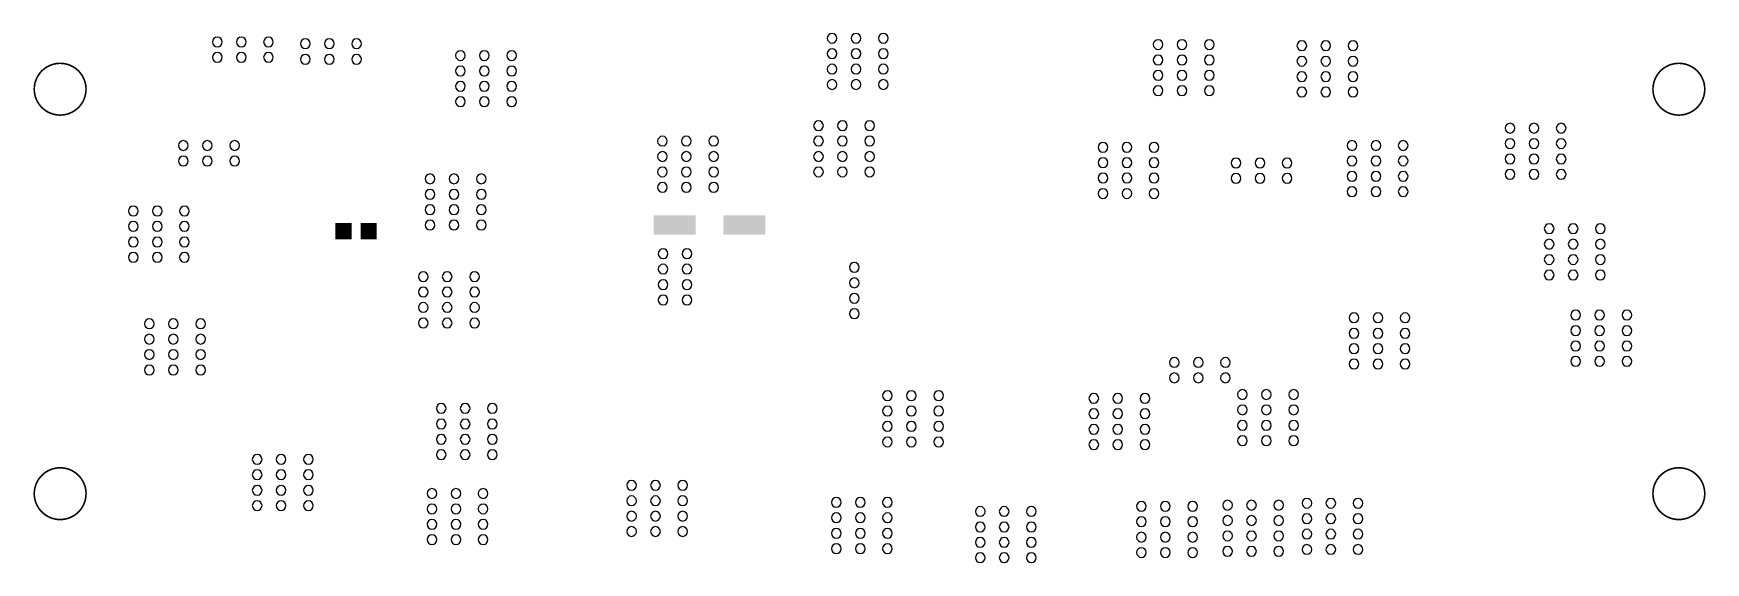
# Model space of a CAD drawing. Header units: millimetres. Extents: x -2 to 102, y -4 to 28.
import ezdxf

# ---------------------------------------------------------------- set-up
doc = ezdxf.new("R2010")
doc.units = ezdxf.units.MM
doc.header["$MEASUREMENT"] = 0
for name, color, linetype, true_color in [('Board-Outline-Layer', 7, 'Continuous', 0xff00ff), ('Multi-Layer', 7, 'Continuous', 0xc0c0c0), ('Top-Paste-Mask-Layer', 7, 'Continuous', 0x808080), ('Top-Solder-Mask-Layer', 7, 'Continuous', 0x800080)]:
    doc.layers.add(name, color=color, linetype=linetype, true_color=true_color)

msp = doc.modelspace()

# ---------------------------------------------------------------- hatches: boundary and pattern name
at = {"layer": 'Top-Paste-Mask-Layer'}
for points in [[(17.06, 15.78), (17.06, 16.67), (17.95, 16.67), (17.95, 15.78)], [(18.61, 15.78), (18.61, 16.67), (19.5, 16.67), (19.5, 15.78)], [(36.71, 16.06), (36.71, 17.16), (39.21, 17.16), (39.21, 16.06)], [(41.01, 16.06), (41.01, 17.16), (43.51, 17.16), (43.51, 16.06)]]:
    msp.add_hatch(color=256, dxfattribs=at).paths.add_polyline_path(points)
at = {"layer": 'Top-Solder-Mask-Layer'}
for points in [[(17.01, 15.73), (17.01, 16.72), (18, 16.72), (18, 15.73)], [(18.56, 15.73), (18.56, 16.72), (19.55, 16.72), (19.55, 15.73)], [(36.66, 16.01), (36.66, 17.21), (39.26, 17.21), (39.26, 16.01)], [(40.96, 16.01), (40.96, 17.21), (43.56, 17.21), (43.56, 16.01)]]:
    msp.add_hatch(color=256, dxfattribs=at).paths.add_polyline_path(points)

# ---------------------------------------------------------------- linework, layer by layer
at = {"layer": 'Board-Outline-Layer', "const_width": 0.1}
for points in [[(-1.6, 25, 1), (1.6, 25, 1)], [(98.4, 25, 1), (101.6, 25, 1)], [(-1.6, 0, 1), (1.6, 0, 1)], [(98.4, 0, 1), (101.6, 0, 1)]]:
    msp.add_lwpolyline(points, format="xyb", close=True, dxfattribs=at)
at = {"layer": 'Multi-Layer'}
for points in [[(9.41, 27.92, 1), (10.01, 27.92), (10.01, 27.92, 1), (9.41, 27.92)], [(10.89, 27.92, 1), (11.49, 27.92), (11.49, 27.92, 1), (10.89, 27.92)], [(12.57, 27.92, 1), (13.17, 27.92), (13.17, 27.92, 1), (12.57, 27.92)], [(14.85, 27.81, 1), (15.45, 27.81), (15.45, 27.81, 1), (14.85, 27.81)], [(16.33, 27.81, 1), (16.93, 27.81), (16.93, 27.81, 1), (16.33, 27.81)], [(18.01, 27.81, 1), (18.61, 27.81), (18.61, 27.81, 1), (18.01, 27.81)], [(47.39, 28.15, 1), (47.99, 28.15), (47.99, 28.15, 1), (47.39, 28.15)], [(48.87, 28.15, 1), (49.47, 28.15), (49.47, 28.15, 1), (48.87, 28.15)], [(50.56, 28.15, 1), (51.16, 28.15), (51.16, 28.15, 1), (50.56, 28.15)], [(67.53, 27.76, 1), (68.13, 27.76), (68.13, 27.76, 1), (67.53, 27.76)], [(69.01, 27.76, 1), (69.61, 27.76), (69.61, 27.76, 1), (69.01, 27.76)], [(70.69, 27.76, 1), (71.29, 27.76), (71.29, 27.76, 1), (70.69, 27.76)], [(76.41, 27.69, 1), (77.01, 27.69), (77.01, 27.69, 1), (76.41, 27.69)], [(77.89, 27.69, 1), (78.49, 27.69), (78.49, 27.69, 1), (77.89, 27.69)], [(79.57, 27.69, 1), (80.17, 27.69), (80.17, 27.69, 1), (79.57, 27.69)], [(9.41, 26.97, 1), (10.01, 26.97), (10.01, 26.97, 1), (9.41, 26.97)], [(10.89, 26.97, 1), (11.49, 26.97), (11.49, 26.97, 1), (10.89, 26.97)], [(12.57, 26.97, 1), (13.17, 26.97), (13.17, 26.97, 1), (12.57, 26.97)], [(14.85, 26.85, 1), (15.45, 26.85), (15.45, 26.85, 1), (14.85, 26.85)], [(16.33, 26.85, 1), (16.93, 26.85), (16.93, 26.85, 1), (16.33, 26.85)], [(18.01, 26.85, 1), (18.61, 26.85), (18.61, 26.85, 1), (18.01, 26.85)], [(24.43, 27.08, 1), (25.03, 27.08), (25.03, 27.08, 1), (24.43, 27.08)], [(25.91, 27.08, 1), (26.51, 27.08), (26.51, 27.08, 1), (25.91, 27.08)], [(27.59, 27.08, 1), (28.19, 27.08), (28.19, 27.08, 1), (27.59, 27.08)], [(47.39, 27.2, 1), (47.99, 27.2), (47.99, 27.2, 1), (47.39, 27.2)], [(48.87, 27.2, 1), (49.47, 27.2), (49.47, 27.2, 1), (48.87, 27.2)], [(50.56, 27.2, 1), (51.16, 27.2), (51.16, 27.2, 1), (50.56, 27.2)], [(67.53, 26.81, 1), (68.13, 26.81), (68.13, 26.81, 1), (67.53, 26.81)], [(69.01, 26.81, 1), (69.61, 26.81), (69.61, 26.81, 1), (69.01, 26.81)], [(70.69, 26.81, 1), (71.29, 26.81), (71.29, 26.81, 1), (70.69, 26.81)], [(76.41, 26.73, 1), (77.01, 26.73), (77.01, 26.73, 1), (76.41, 26.73)], [(77.89, 26.73, 1), (78.49, 26.73), (78.49, 26.73, 1), (77.89, 26.73)], [(79.57, 26.73, 1), (80.17, 26.73), (80.17, 26.73, 1), (79.57, 26.73)], [(24.43, 26.13, 1), (25.03, 26.13), (25.03, 26.13, 1), (24.43, 26.13)], [(25.91, 26.13, 1), (26.51, 26.13), (26.51, 26.13, 1), (25.91, 26.13)], [(27.59, 26.13, 1), (28.19, 26.13), (28.19, 26.13, 1), (27.59, 26.13)], [(47.39, 26.24, 1), (47.99, 26.24), (47.99, 26.24, 1), (47.39, 26.24)], [(48.87, 26.24, 1), (49.47, 26.24), (49.47, 26.24, 1), (48.87, 26.24)], [(50.56, 26.24, 1), (51.16, 26.24), (51.16, 26.24, 1), (50.56, 26.24)], [(67.53, 25.86, 1), (68.13, 25.86), (68.13, 25.86, 1), (67.53, 25.86)], [(69.01, 25.86, 1), (69.61, 25.86), (69.61, 25.86, 1), (69.01, 25.86)], [(70.69, 25.86, 1), (71.29, 25.86), (71.29, 25.86, 1), (70.69, 25.86)], [(76.41, 25.78, 1), (77.01, 25.78), (77.01, 25.78, 1), (76.41, 25.78)], [(77.89, 25.78, 1), (78.49, 25.78), (78.49, 25.78, 1), (77.89, 25.78)], [(79.57, 25.78, 1), (80.17, 25.78), (80.17, 25.78, 1), (79.57, 25.78)], [(24.43, 25.18, 1), (25.03, 25.18), (25.03, 25.18, 1), (24.43, 25.18)], [(25.91, 25.18, 1), (26.51, 25.18), (26.51, 25.18, 1), (25.91, 25.18)], [(27.59, 25.18, 1), (28.19, 25.18), (28.19, 25.18, 1), (27.59, 25.18)], [(47.39, 25.29, 1), (47.99, 25.29), (47.99, 25.29, 1), (47.39, 25.29)], [(48.87, 25.29, 1), (49.47, 25.29), (49.47, 25.29, 1), (48.87, 25.29)], [(50.56, 25.29, 1), (51.16, 25.29), (51.16, 25.29, 1), (50.56, 25.29)], [(67.53, 24.91, 1), (68.13, 24.91), (68.13, 24.91, 1), (67.53, 24.91)], [(69.01, 24.91, 1), (69.61, 24.91), (69.61, 24.91, 1), (69.01, 24.91)], [(70.69, 24.91, 1), (71.29, 24.91), (71.29, 24.91, 1), (70.69, 24.91)], [(76.41, 24.83, 1), (77.01, 24.83), (77.01, 24.83, 1), (76.41, 24.83)], [(77.89, 24.83, 1), (78.49, 24.83), (78.49, 24.83, 1), (77.89, 24.83)], [(79.57, 24.83, 1), (80.17, 24.83), (80.17, 24.83, 1), (79.57, 24.83)], [(24.43, 24.23, 1), (25.03, 24.23), (25.03, 24.23, 1), (24.43, 24.23)], [(25.91, 24.23, 1), (26.51, 24.23), (26.51, 24.23, 1), (25.91, 24.23)], [(27.59, 24.23, 1), (28.19, 24.23), (28.19, 24.23, 1), (27.59, 24.23)], [(46.55, 22.75, 1), (47.15, 22.75), (47.15, 22.75, 1), (46.55, 22.75)], [(48.03, 22.75, 1), (48.63, 22.75), (48.63, 22.75, 1), (48.03, 22.75)], [(49.71, 22.75, 1), (50.31, 22.75), (50.31, 22.75, 1), (49.71, 22.75)], [(89.27, 22.59, 1), (89.87, 22.59), (89.87, 22.59, 1), (89.27, 22.59)], [(90.75, 22.59, 1), (91.35, 22.59), (91.35, 22.59, 1), (90.75, 22.59)], [(92.43, 22.59, 1), (93.03, 22.59), (93.03, 22.59, 1), (92.43, 22.59)], [(7.31, 21.52, 1), (7.91, 21.52), (7.91, 21.52, 1), (7.31, 21.52)], [(8.79, 21.52, 1), (9.39, 21.52), (9.39, 21.52, 1), (8.79, 21.52)], [(10.48, 21.52, 1), (11.08, 21.52), (11.08, 21.52, 1), (10.48, 21.52)], [(36.91, 21.79, 1), (37.51, 21.79), (37.51, 21.79, 1), (36.91, 21.79)], [(38.39, 21.79, 1), (38.99, 21.79), (38.99, 21.79, 1), (38.39, 21.79)], [(40.07, 21.79, 1), (40.67, 21.79), (40.67, 21.79, 1), (40.07, 21.79)], [(46.55, 21.8, 1), (47.15, 21.8), (47.15, 21.8, 1), (46.55, 21.8)], [(48.03, 21.8, 1), (48.63, 21.8), (48.63, 21.8, 1), (48.03, 21.8)], [(49.71, 21.8, 1), (50.31, 21.8), (50.31, 21.8, 1), (49.71, 21.8)], [(64.12, 21.41, 1), (64.72, 21.41), (64.72, 21.41, 1), (64.12, 21.41)], [(65.6, 21.41, 1), (66.2, 21.41), (66.2, 21.41, 1), (65.6, 21.41)], [(67.28, 21.41, 1), (67.88, 21.41), (67.88, 21.41, 1), (67.28, 21.41)], [(79.51, 21.52, 1), (80.11, 21.52), (80.11, 21.52, 1), (79.51, 21.52)], [(80.99, 21.52, 1), (81.59, 21.52), (81.59, 21.52, 1), (80.99, 21.52)], [(82.67, 21.52, 1), (83.27, 21.52), (83.27, 21.52, 1), (82.67, 21.52)], [(89.27, 21.64, 1), (89.87, 21.64), (89.87, 21.64, 1), (89.27, 21.64)], [(90.75, 21.64, 1), (91.35, 21.64), (91.35, 21.64, 1), (90.75, 21.64)], [(92.43, 21.64, 1), (93.03, 21.64), (93.03, 21.64, 1), (92.43, 21.64)], [(7.31, 20.56, 1), (7.91, 20.56), (7.91, 20.56, 1), (7.31, 20.56)], [(8.79, 20.56, 1), (9.39, 20.56), (9.39, 20.56, 1), (8.79, 20.56)], [(10.48, 20.56, 1), (11.08, 20.56), (11.08, 20.56, 1), (10.48, 20.56)], [(36.91, 20.84, 1), (37.51, 20.84), (37.51, 20.84, 1), (36.91, 20.84)], [(38.39, 20.84, 1), (38.99, 20.84), (38.99, 20.84, 1), (38.39, 20.84)], [(40.07, 20.84, 1), (40.67, 20.84), (40.67, 20.84, 1), (40.07, 20.84)], [(46.55, 20.84, 1), (47.15, 20.84), (47.15, 20.84, 1), (46.55, 20.84)], [(48.03, 20.84, 1), (48.63, 20.84), (48.63, 20.84, 1), (48.03, 20.84)], [(49.71, 20.84, 1), (50.31, 20.84), (50.31, 20.84, 1), (49.71, 20.84)], [(64.12, 20.46, 1), (64.72, 20.46), (64.72, 20.46, 1), (64.12, 20.46)], [(65.6, 20.46, 1), (66.2, 20.46), (66.2, 20.46, 1), (65.6, 20.46)], [(67.28, 20.46, 1), (67.88, 20.46), (67.88, 20.46, 1), (67.28, 20.46)], [(72.34, 20.44, 1), (72.94, 20.44), (72.94, 20.44, 1), (72.34, 20.44)], [(73.82, 20.44, 1), (74.42, 20.44), (74.42, 20.44, 1), (73.82, 20.44)], [(75.5, 20.44, 1), (76.1, 20.44), (76.1, 20.44, 1), (75.5, 20.44)], [(79.51, 20.57, 1), (80.11, 20.57), (80.11, 20.57, 1), (79.51, 20.57)], [(80.99, 20.57, 1), (81.59, 20.57), (81.59, 20.57, 1), (80.99, 20.57)], [(82.67, 20.57, 1), (83.27, 20.57), (83.27, 20.57, 1), (82.67, 20.57)], [(89.27, 20.69, 1), (89.87, 20.69), (89.87, 20.69, 1), (89.27, 20.69)], [(90.75, 20.69, 1), (91.35, 20.69), (91.35, 20.69, 1), (90.75, 20.69)], [(92.43, 20.69, 1), (93.03, 20.69), (93.03, 20.69, 1), (92.43, 20.69)], [(22.55, 19.46, 1), (23.15, 19.46), (23.15, 19.46, 1), (22.55, 19.46)], [(24.03, 19.46, 1), (24.63, 19.46), (24.63, 19.46, 1), (24.03, 19.46)], [(25.72, 19.46, 1), (26.32, 19.46), (26.32, 19.46, 1), (25.72, 19.46)], [(36.91, 19.89, 1), (37.51, 19.89), (37.51, 19.89, 1), (36.91, 19.89)], [(38.39, 19.89, 1), (38.99, 19.89), (38.99, 19.89, 1), (38.39, 19.89)], [(40.07, 19.89, 1), (40.67, 19.89), (40.67, 19.89, 1), (40.07, 19.89)], [(46.55, 19.89, 1), (47.15, 19.89), (47.15, 19.89, 1), (46.55, 19.89)], [(48.03, 19.89, 1), (48.63, 19.89), (48.63, 19.89, 1), (48.03, 19.89)], [(49.71, 19.89, 1), (50.31, 19.89), (50.31, 19.89, 1), (49.71, 19.89)], [(64.12, 19.51, 1), (64.72, 19.51), (64.72, 19.51, 1), (64.12, 19.51)], [(65.6, 19.51, 1), (66.2, 19.51), (66.2, 19.51, 1), (65.6, 19.51)], [(67.28, 19.51, 1), (67.88, 19.51), (67.88, 19.51, 1), (67.28, 19.51)], [(72.34, 19.49, 1), (72.94, 19.49), (72.94, 19.49, 1), (72.34, 19.49)], [(73.82, 19.49, 1), (74.42, 19.49), (74.42, 19.49, 1), (73.82, 19.49)], [(75.5, 19.49, 1), (76.1, 19.49), (76.1, 19.49, 1), (75.5, 19.49)], [(79.51, 19.62, 1), (80.11, 19.62), (80.11, 19.62, 1), (79.51, 19.62)], [(80.99, 19.62, 1), (81.59, 19.62), (81.59, 19.62, 1), (80.99, 19.62)], [(82.67, 19.62, 1), (83.27, 19.62), (83.27, 19.62, 1), (82.67, 19.62)], [(89.27, 19.74, 1), (89.87, 19.74), (89.87, 19.74, 1), (89.27, 19.74)], [(90.75, 19.74, 1), (91.35, 19.74), (91.35, 19.74, 1), (90.75, 19.74)], [(92.43, 19.74, 1), (93.03, 19.74), (93.03, 19.74, 1), (92.43, 19.74)], [(22.55, 18.5, 1), (23.15, 18.5), (23.15, 18.5, 1), (22.55, 18.5)], [(24.03, 18.5, 1), (24.63, 18.5), (24.63, 18.5, 1), (24.03, 18.5)], [(25.72, 18.5, 1), (26.32, 18.5), (26.32, 18.5, 1), (25.72, 18.5)], [(36.91, 18.93, 1), (37.51, 18.93), (37.51, 18.93, 1), (36.91, 18.93)], [(38.39, 18.93, 1), (38.99, 18.93), (38.99, 18.93, 1), (38.39, 18.93)], [(40.07, 18.93, 1), (40.67, 18.93), (40.67, 18.93, 1), (40.07, 18.93)], [(64.12, 18.55, 1), (64.72, 18.55), (64.72, 18.55, 1), (64.12, 18.55)], [(65.6, 18.55, 1), (66.2, 18.55), (66.2, 18.55, 1), (65.6, 18.55)], [(67.28, 18.55, 1), (67.88, 18.55), (67.88, 18.55, 1), (67.28, 18.55)], [(79.51, 18.67, 1), (80.11, 18.67), (80.11, 18.67, 1), (79.51, 18.67)], [(80.99, 18.67, 1), (81.59, 18.67), (81.59, 18.67, 1), (80.99, 18.67)], [(82.67, 18.67, 1), (83.27, 18.67), (83.27, 18.67, 1), (82.67, 18.67)], [(4.22, 17.47, 1), (4.82, 17.47), (4.82, 17.47, 1), (4.22, 17.47)], [(5.7, 17.47, 1), (6.3, 17.47), (6.3, 17.47, 1), (5.7, 17.47)], [(7.38, 17.47, 1), (7.98, 17.47), (7.98, 17.47, 1), (7.38, 17.47)], [(22.55, 17.55, 1), (23.15, 17.55), (23.15, 17.55, 1), (22.55, 17.55)], [(24.03, 17.55, 1), (24.63, 17.55), (24.63, 17.55, 1), (24.03, 17.55)], [(25.72, 17.55, 1), (26.32, 17.55), (26.32, 17.55, 1), (25.72, 17.55)], [(4.22, 16.52, 1), (4.82, 16.52), (4.82, 16.52, 1), (4.22, 16.52)], [(5.7, 16.52, 1), (6.3, 16.52), (6.3, 16.52, 1), (5.7, 16.52)], [(7.38, 16.52, 1), (7.98, 16.52), (7.98, 16.52, 1), (7.38, 16.52)], [(22.55, 16.6, 1), (23.15, 16.6), (23.15, 16.6, 1), (22.55, 16.6)], [(24.03, 16.6, 1), (24.63, 16.6), (24.63, 16.6, 1), (24.03, 16.6)], [(25.72, 16.6, 1), (26.32, 16.6), (26.32, 16.6, 1), (25.72, 16.6)], [(91.69, 16.38, 1), (92.29, 16.38), (92.29, 16.38, 1), (91.69, 16.38)], [(93.17, 16.38, 1), (93.77, 16.38), (93.77, 16.38, 1), (93.17, 16.38)], [(94.85, 16.38, 1), (95.45, 16.38), (95.45, 16.38, 1), (94.85, 16.38)], [(4.22, 15.56, 1), (4.82, 15.56), (4.82, 15.56, 1), (4.22, 15.56)], [(5.7, 15.56, 1), (6.3, 15.56), (6.3, 15.56, 1), (5.7, 15.56)], [(7.38, 15.56, 1), (7.98, 15.56), (7.98, 15.56, 1), (7.38, 15.56)], [(91.69, 15.42, 1), (92.29, 15.42), (92.29, 15.42, 1), (91.69, 15.42)], [(93.17, 15.42, 1), (93.77, 15.42), (93.77, 15.42, 1), (93.17, 15.42)], [(94.85, 15.42, 1), (95.45, 15.42), (95.45, 15.42, 1), (94.85, 15.42)], [(4.22, 14.61, 1), (4.82, 14.61), (4.82, 14.61, 1), (4.22, 14.61)], [(5.7, 14.61, 1), (6.3, 14.61), (6.3, 14.61, 1), (5.7, 14.61)], [(7.38, 14.61, 1), (7.98, 14.61), (7.98, 14.61, 1), (7.38, 14.61)], [(36.95, 14.83, 1), (37.55, 14.83), (37.55, 14.83, 1), (36.95, 14.83)], [(38.42, 14.83, 1), (39.02, 14.83), (39.02, 14.83, 1), (38.42, 14.83)], [(91.69, 14.47, 1), (92.29, 14.47), (92.29, 14.47, 1), (91.69, 14.47)], [(93.17, 14.47, 1), (93.77, 14.47), (93.77, 14.47, 1), (93.17, 14.47)], [(94.85, 14.47, 1), (95.45, 14.47), (95.45, 14.47, 1), (94.85, 14.47)], [(22.13, 13.41, 1), (22.73, 13.41), (22.73, 13.41, 1), (22.13, 13.41)], [(23.61, 13.41, 1), (24.21, 13.41), (24.21, 13.41, 1), (23.61, 13.41)], [(25.3, 13.41, 1), (25.9, 13.41), (25.9, 13.41, 1), (25.3, 13.41)], [(36.95, 13.88, 1), (37.55, 13.88), (37.55, 13.88, 1), (36.95, 13.88)], [(38.42, 13.88, 1), (39.02, 13.88), (39.02, 13.88, 1), (38.42, 13.88)], [(48.76, 13.99, 1), (49.36, 13.99), (49.36, 13.99, 1), (48.76, 13.99)], [(91.69, 13.52, 1), (92.29, 13.52), (92.29, 13.52, 1), (91.69, 13.52)], [(93.17, 13.52, 1), (93.77, 13.52), (93.77, 13.52, 1), (93.17, 13.52)], [(94.85, 13.52, 1), (95.45, 13.52), (95.45, 13.52, 1), (94.85, 13.52)], [(22.13, 12.46, 1), (22.73, 12.46), (22.73, 12.46, 1), (22.13, 12.46)], [(23.61, 12.46, 1), (24.21, 12.46), (24.21, 12.46, 1), (23.61, 12.46)], [(25.3, 12.46, 1), (25.9, 12.46), (25.9, 12.46, 1), (25.3, 12.46)], [(36.95, 12.92, 1), (37.55, 12.92), (37.55, 12.92, 1), (36.95, 12.92)], [(38.42, 12.92, 1), (39.02, 12.92), (39.02, 12.92, 1), (38.42, 12.92)], [(48.76, 13.03, 1), (49.36, 13.03), (49.36, 13.03, 1), (48.76, 13.03)], [(22.13, 11.51, 1), (22.73, 11.51), (22.73, 11.51, 1), (22.13, 11.51)], [(23.61, 11.51, 1), (24.21, 11.51), (24.21, 11.51, 1), (23.61, 11.51)], [(25.3, 11.51, 1), (25.9, 11.51), (25.9, 11.51, 1), (25.3, 11.51)], [(36.95, 11.97, 1), (37.55, 11.97), (37.55, 11.97, 1), (36.95, 11.97)], [(38.42, 11.97, 1), (39.02, 11.97), (39.02, 11.97, 1), (38.42, 11.97)], [(48.76, 12.08, 1), (49.36, 12.08), (49.36, 12.08, 1), (48.76, 12.08)], [(48.76, 11.13, 1), (49.36, 11.13), (49.36, 11.13, 1), (48.76, 11.13)], [(5.21, 10.5, 1), (5.81, 10.5), (5.81, 10.5, 1), (5.21, 10.5)], [(6.69, 10.5, 1), (7.29, 10.5), (7.29, 10.5, 1), (6.69, 10.5)], [(8.38, 10.5, 1), (8.98, 10.5), (8.98, 10.5, 1), (8.38, 10.5)], [(22.13, 10.55, 1), (22.73, 10.55), (22.73, 10.55, 1), (22.13, 10.55)], [(23.61, 10.55, 1), (24.21, 10.55), (24.21, 10.55, 1), (23.61, 10.55)], [(25.3, 10.55, 1), (25.9, 10.55), (25.9, 10.55, 1), (25.3, 10.55)], [(79.63, 10.87, 1), (80.23, 10.87), (80.23, 10.87, 1), (79.63, 10.87)], [(81.11, 10.87, 1), (81.71, 10.87), (81.71, 10.87, 1), (81.11, 10.87)], [(82.79, 10.87, 1), (83.39, 10.87), (83.39, 10.87, 1), (82.79, 10.87)], [(93.32, 11.04, 1), (93.92, 11.04), (93.92, 11.04, 1), (93.32, 11.04)], [(93.32, 10.08, 1), (93.92, 10.08), (93.92, 10.08, 1), (93.32, 10.08)], [(94.8, 11.04, 1), (95.4, 11.04), (95.4, 11.04, 1), (94.8, 11.04)], [(94.8, 10.08, 1), (95.4, 10.08), (95.4, 10.08, 1), (94.8, 10.08)], [(96.49, 11.04, 1), (97.09, 11.04), (97.09, 11.04, 1), (96.49, 11.04)], [(96.49, 10.08, 1), (97.09, 10.08), (97.09, 10.08, 1), (96.49, 10.08)], [(5.21, 9.55, 1), (5.81, 9.55), (5.81, 9.55, 1), (5.21, 9.55)], [(6.69, 9.55, 1), (7.29, 9.55), (7.29, 9.55, 1), (6.69, 9.55)], [(8.38, 9.55, 1), (8.98, 9.55), (8.98, 9.55, 1), (8.38, 9.55)], [(79.63, 9.91, 1), (80.23, 9.91), (80.23, 9.91, 1), (79.63, 9.91)], [(81.11, 9.91, 1), (81.71, 9.91), (81.71, 9.91, 1), (81.11, 9.91)], [(82.79, 9.91, 1), (83.39, 9.91), (83.39, 9.91, 1), (82.79, 9.91)], [(93.32, 9.13, 1), (93.92, 9.13), (93.92, 9.13, 1), (93.32, 9.13)], [(94.8, 9.13, 1), (95.4, 9.13), (95.4, 9.13, 1), (94.8, 9.13)], [(96.49, 9.13, 1), (97.09, 9.13), (97.09, 9.13, 1), (96.49, 9.13)], [(5.21, 8.6, 1), (5.81, 8.6), (5.81, 8.6, 1), (5.21, 8.6)], [(6.69, 8.6, 1), (7.29, 8.6), (7.29, 8.6, 1), (6.69, 8.6)], [(8.38, 8.6, 1), (8.98, 8.6), (8.98, 8.6, 1), (8.38, 8.6)], [(68.53, 8.11, 1), (69.13, 8.11), (69.13, 8.11, 1), (68.53, 8.11)], [(70.01, 8.11, 1), (70.61, 8.11), (70.61, 8.11, 1), (70.01, 8.11)], [(71.69, 8.11, 1), (72.29, 8.11), (72.29, 8.11, 1), (71.69, 8.11)], [(79.63, 8.96, 1), (80.23, 8.96), (80.23, 8.96, 1), (79.63, 8.96)], [(79.63, 8.01, 1), (80.23, 8.01), (80.23, 8.01, 1), (79.63, 8.01)], [(81.11, 8.96, 1), (81.71, 8.96), (81.71, 8.96, 1), (81.11, 8.96)], [(81.11, 8.01, 1), (81.71, 8.01), (81.71, 8.01, 1), (81.11, 8.01)], [(82.79, 8.96, 1), (83.39, 8.96), (83.39, 8.96, 1), (82.79, 8.96)], [(82.79, 8.01, 1), (83.39, 8.01), (83.39, 8.01, 1), (82.79, 8.01)], [(93.32, 8.18, 1), (93.92, 8.18), (93.92, 8.18, 1), (93.32, 8.18)], [(94.8, 8.18, 1), (95.4, 8.18), (95.4, 8.18, 1), (94.8, 8.18)], [(96.49, 8.18, 1), (97.09, 8.18), (97.09, 8.18, 1), (96.49, 8.18)], [(5.21, 7.64, 1), (5.81, 7.64), (5.81, 7.64, 1), (5.21, 7.64)], [(6.69, 7.64, 1), (7.29, 7.64), (7.29, 7.64, 1), (6.69, 7.64)], [(8.38, 7.64, 1), (8.98, 7.64), (8.98, 7.64, 1), (8.38, 7.64)], [(68.53, 7.16, 1), (69.13, 7.16), (69.13, 7.16, 1), (68.53, 7.16)], [(70.01, 7.16, 1), (70.61, 7.16), (70.61, 7.16, 1), (70.01, 7.16)], [(71.69, 7.16, 1), (72.29, 7.16), (72.29, 7.16, 1), (71.69, 7.16)], [(50.81, 6.06, 1), (51.41, 6.06), (51.41, 6.06, 1), (50.81, 6.06)], [(52.29, 6.06, 1), (52.89, 6.06), (52.89, 6.06, 1), (52.29, 6.06)], [(53.97, 6.06, 1), (54.57, 6.06), (54.57, 6.06, 1), (53.97, 6.06)], [(72.74, 6.13, 1), (73.34, 6.13), (73.34, 6.13, 1), (72.74, 6.13)], [(74.22, 6.13, 1), (74.82, 6.13), (74.82, 6.13, 1), (74.22, 6.13)], [(75.9, 6.13, 1), (76.5, 6.13), (76.5, 6.13, 1), (75.9, 6.13)], [(23.24, 5.27, 1), (23.84, 5.27), (23.84, 5.27, 1), (23.24, 5.27)], [(24.72, 5.27, 1), (25.32, 5.27), (25.32, 5.27, 1), (24.72, 5.27)], [(26.4, 5.27, 1), (27, 5.27), (27, 5.27, 1), (26.4, 5.27)], [(50.81, 5.11, 1), (51.41, 5.11), (51.41, 5.11, 1), (50.81, 5.11)], [(52.29, 5.11, 1), (52.89, 5.11), (52.89, 5.11, 1), (52.29, 5.11)], [(53.97, 5.11, 1), (54.57, 5.11), (54.57, 5.11, 1), (53.97, 5.11)], [(63.56, 5.89, 1), (64.16, 5.89), (64.16, 5.89, 1), (63.56, 5.89)], [(63.56, 4.94, 1), (64.16, 4.94), (64.16, 4.94, 1), (63.56, 4.94)], [(65.04, 5.89, 1), (65.64, 5.89), (65.64, 5.89, 1), (65.04, 5.89)], [(65.04, 4.94, 1), (65.64, 4.94), (65.64, 4.94, 1), (65.04, 4.94)], [(66.72, 5.89, 1), (67.32, 5.89), (67.32, 5.89, 1), (66.72, 5.89)], [(66.72, 4.94, 1), (67.32, 4.94), (67.32, 4.94, 1), (66.72, 4.94)], [(72.74, 5.18, 1), (73.34, 5.18), (73.34, 5.18, 1), (72.74, 5.18)], [(74.22, 5.18, 1), (74.82, 5.18), (74.82, 5.18, 1), (74.22, 5.18)], [(75.9, 5.18, 1), (76.5, 5.18), (76.5, 5.18, 1), (75.9, 5.18)], [(23.24, 4.31, 1), (23.84, 4.31), (23.84, 4.31, 1), (23.24, 4.31)], [(24.72, 4.31, 1), (25.32, 4.31), (25.32, 4.31, 1), (24.72, 4.31)], [(26.4, 4.31, 1), (27, 4.31), (27, 4.31, 1), (26.4, 4.31)], [(50.81, 4.16, 1), (51.41, 4.16), (51.41, 4.16, 1), (50.81, 4.16)], [(52.29, 4.16, 1), (52.89, 4.16), (52.89, 4.16, 1), (52.29, 4.16)], [(53.97, 4.16, 1), (54.57, 4.16), (54.57, 4.16, 1), (53.97, 4.16)], [(63.56, 3.98, 1), (64.16, 3.98), (64.16, 3.98, 1), (63.56, 3.98)], [(65.04, 3.98, 1), (65.64, 3.98), (65.64, 3.98, 1), (65.04, 3.98)], [(66.72, 3.98, 1), (67.32, 3.98), (67.32, 3.98, 1), (66.72, 3.98)], [(72.74, 4.22, 1), (73.34, 4.22), (73.34, 4.22, 1), (72.74, 4.22)], [(74.22, 4.22, 1), (74.82, 4.22), (74.82, 4.22, 1), (74.22, 4.22)], [(75.9, 4.22, 1), (76.5, 4.22), (76.5, 4.22, 1), (75.9, 4.22)], [(23.24, 3.36, 1), (23.84, 3.36), (23.84, 3.36, 1), (23.24, 3.36)], [(24.72, 3.36, 1), (25.32, 3.36), (25.32, 3.36, 1), (24.72, 3.36)], [(26.4, 3.36, 1), (27, 3.36), (27, 3.36, 1), (26.4, 3.36)], [(50.81, 3.2, 1), (51.41, 3.2), (51.41, 3.2, 1), (50.81, 3.2)], [(52.29, 3.2, 1), (52.89, 3.2), (52.89, 3.2, 1), (52.29, 3.2)], [(53.97, 3.2, 1), (54.57, 3.2), (54.57, 3.2, 1), (53.97, 3.2)], [(63.56, 3.03, 1), (64.16, 3.03), (64.16, 3.03, 1), (63.56, 3.03)], [(65.04, 3.03, 1), (65.64, 3.03), (65.64, 3.03, 1), (65.04, 3.03)], [(66.72, 3.03, 1), (67.32, 3.03), (67.32, 3.03, 1), (66.72, 3.03)], [(72.74, 3.27, 1), (73.34, 3.27), (73.34, 3.27, 1), (72.74, 3.27)], [(74.22, 3.27, 1), (74.82, 3.27), (74.82, 3.27, 1), (74.22, 3.27)], [(75.9, 3.27, 1), (76.5, 3.27), (76.5, 3.27, 1), (75.9, 3.27)], [(11.87, 2.12, 1), (12.47, 2.12), (12.47, 2.12, 1), (11.87, 2.12)], [(13.35, 2.12, 1), (13.95, 2.12), (13.95, 2.12, 1), (13.35, 2.12)], [(15.04, 2.12, 1), (15.64, 2.12), (15.64, 2.12, 1), (15.04, 2.12)], [(23.24, 2.41, 1), (23.84, 2.41), (23.84, 2.41, 1), (23.24, 2.41)], [(24.72, 2.41, 1), (25.32, 2.41), (25.32, 2.41, 1), (24.72, 2.41)], [(26.4, 2.41, 1), (27, 2.41), (27, 2.41, 1), (26.4, 2.41)], [(11.87, 1.17, 1), (12.47, 1.17), (12.47, 1.17, 1), (11.87, 1.17)], [(13.35, 1.17, 1), (13.95, 1.17), (13.95, 1.17, 1), (13.35, 1.17)], [(15.04, 1.17, 1), (15.64, 1.17), (15.64, 1.17, 1), (15.04, 1.17)], [(11.87, 0.21, 1), (12.47, 0.21), (12.47, 0.21, 1), (11.87, 0.21)], [(13.35, 0.21, 1), (13.95, 0.21), (13.95, 0.21, 1), (13.35, 0.21)], [(15.04, 0.21, 1), (15.64, 0.21), (15.64, 0.21, 1), (15.04, 0.21)], [(22.67, 0.01, 1), (23.27, 0.01), (23.27, 0.01, 1), (22.67, 0.01)], [(24.15, 0.01, 1), (24.75, 0.01), (24.75, 0.01, 1), (24.15, 0.01)], [(25.83, 0.01, 1), (26.43, 0.01), (26.43, 0.01, 1), (25.83, 0.01)], [(35, 0.52, 1), (35.6, 0.52), (35.6, 0.52, 1), (35, 0.52)], [(36.48, 0.52, 1), (37.08, 0.52), (37.08, 0.52, 1), (36.48, 0.52)], [(38.16, 0.52, 1), (38.76, 0.52), (38.76, 0.52, 1), (38.16, 0.52)], [(11.87, -0.74, 1), (12.47, -0.74), (12.47, -0.74, 1), (11.87, -0.74)], [(13.35, -0.74, 1), (13.95, -0.74), (13.95, -0.74, 1), (13.35, -0.74)], [(15.04, -0.74, 1), (15.64, -0.74), (15.64, -0.74, 1), (15.04, -0.74)], [(22.67, -0.94, 1), (23.27, -0.94), (23.27, -0.94, 1), (22.67, -0.94)], [(24.15, -0.94, 1), (24.75, -0.94), (24.75, -0.94, 1), (24.15, -0.94)], [(25.83, -0.94, 1), (26.43, -0.94), (26.43, -0.94, 1), (25.83, -0.94)], [(35, -0.44, 1), (35.6, -0.44), (35.6, -0.44, 1), (35, -0.44)], [(36.48, -0.44, 1), (37.08, -0.44), (37.08, -0.44, 1), (36.48, -0.44)], [(38.16, -0.44, 1), (38.76, -0.44), (38.76, -0.44, 1), (38.16, -0.44)], [(47.65, -0.54, 1), (48.25, -0.54), (48.25, -0.54, 1), (47.65, -0.54)], [(49.13, -0.54, 1), (49.73, -0.54), (49.73, -0.54, 1), (49.13, -0.54)], [(50.81, -0.54, 1), (51.41, -0.54), (51.41, -0.54, 1), (50.81, -0.54)], [(56.54, -1.1, 1), (57.14, -1.1), (57.14, -1.1, 1), (56.54, -1.1)], [(58.02, -1.1, 1), (58.62, -1.1), (58.62, -1.1, 1), (58.02, -1.1)], [(59.7, -1.1, 1), (60.3, -1.1), (60.3, -1.1, 1), (59.7, -1.1)], [(66.5, -0.78, 1), (67.1, -0.78), (67.1, -0.78, 1), (66.5, -0.78)], [(67.98, -0.78, 1), (68.58, -0.78), (68.58, -0.78, 1), (67.98, -0.78)], [(69.66, -0.78, 1), (70.26, -0.78), (70.26, -0.78, 1), (69.66, -0.78)], [(71.82, -0.71, 1), (72.42, -0.71), (72.42, -0.71, 1), (71.82, -0.71)], [(73.3, -0.71, 1), (73.9, -0.71), (73.9, -0.71, 1), (73.3, -0.71)], [(74.98, -0.71, 1), (75.58, -0.71), (75.58, -0.71, 1), (74.98, -0.71)], [(76.72, -0.59, 1), (77.32, -0.59), (77.32, -0.59, 1), (76.72, -0.59)], [(78.2, -0.59, 1), (78.8, -0.59), (78.8, -0.59, 1), (78.2, -0.59)], [(79.88, -0.59, 1), (80.48, -0.59), (80.48, -0.59, 1), (79.88, -0.59)], [(22.67, -1.89, 1), (23.27, -1.89), (23.27, -1.89, 1), (22.67, -1.89)], [(24.15, -1.89, 1), (24.75, -1.89), (24.75, -1.89, 1), (24.15, -1.89)], [(25.83, -1.89, 1), (26.43, -1.89), (26.43, -1.89, 1), (25.83, -1.89)], [(35, -1.39, 1), (35.6, -1.39), (35.6, -1.39, 1), (35, -1.39)], [(35, -2.34, 1), (35.6, -2.34), (35.6, -2.34, 1), (35, -2.34)], [(36.48, -1.39, 1), (37.08, -1.39), (37.08, -1.39, 1), (36.48, -1.39)], [(36.48, -2.34, 1), (37.08, -2.34), (37.08, -2.34, 1), (36.48, -2.34)], [(38.16, -1.39, 1), (38.76, -1.39), (38.76, -1.39, 1), (38.16, -1.39)], [(38.16, -2.34, 1), (38.76, -2.34), (38.76, -2.34, 1), (38.16, -2.34)], [(47.65, -1.49, 1), (48.25, -1.49), (48.25, -1.49, 1), (47.65, -1.49)], [(49.13, -1.49, 1), (49.73, -1.49), (49.73, -1.49, 1), (49.13, -1.49)], [(50.81, -1.49, 1), (51.41, -1.49), (51.41, -1.49, 1), (50.81, -1.49)], [(56.54, -2.06, 1), (57.14, -2.06), (57.14, -2.06, 1), (56.54, -2.06)], [(58.02, -2.06, 1), (58.62, -2.06), (58.62, -2.06, 1), (58.02, -2.06)], [(59.7, -2.06, 1), (60.3, -2.06), (60.3, -2.06, 1), (59.7, -2.06)], [(66.5, -1.73, 1), (67.1, -1.73), (67.1, -1.73, 1), (66.5, -1.73)], [(67.98, -1.73, 1), (68.58, -1.73), (68.58, -1.73, 1), (67.98, -1.73)], [(69.66, -1.73, 1), (70.26, -1.73), (70.26, -1.73, 1), (69.66, -1.73)], [(71.82, -1.66, 1), (72.42, -1.66), (72.42, -1.66, 1), (71.82, -1.66)], [(73.3, -1.66, 1), (73.9, -1.66), (73.9, -1.66, 1), (73.3, -1.66)], [(74.98, -1.66, 1), (75.58, -1.66), (75.58, -1.66, 1), (74.98, -1.66)], [(76.72, -1.55, 1), (77.32, -1.55), (77.32, -1.55, 1), (76.72, -1.55)], [(78.2, -1.55, 1), (78.8, -1.55), (78.8, -1.55, 1), (78.2, -1.55)], [(79.88, -1.55, 1), (80.48, -1.55), (80.48, -1.55, 1), (79.88, -1.55)], [(22.67, -2.84, 1), (23.27, -2.84), (23.27, -2.84, 1), (22.67, -2.84)], [(24.15, -2.84, 1), (24.75, -2.84), (24.75, -2.84, 1), (24.15, -2.84)], [(25.83, -2.84, 1), (26.43, -2.84), (26.43, -2.84, 1), (25.83, -2.84)], [(47.65, -2.45, 1), (48.25, -2.45), (48.25, -2.45, 1), (47.65, -2.45)], [(47.65, -3.4, 1), (48.25, -3.4), (48.25, -3.4, 1), (47.65, -3.4)], [(49.13, -2.45, 1), (49.73, -2.45), (49.73, -2.45, 1), (49.13, -2.45)], [(49.13, -3.4, 1), (49.73, -3.4), (49.73, -3.4, 1), (49.13, -3.4)], [(50.81, -2.45, 1), (51.41, -2.45), (51.41, -2.45, 1), (50.81, -2.45)], [(50.81, -3.4, 1), (51.41, -3.4), (51.41, -3.4, 1), (50.81, -3.4)], [(56.54, -3.01, 1), (57.14, -3.01), (57.14, -3.01, 1), (56.54, -3.01)], [(58.02, -3.01, 1), (58.62, -3.01), (58.62, -3.01, 1), (58.02, -3.01)], [(59.7, -3.01, 1), (60.3, -3.01), (60.3, -3.01, 1), (59.7, -3.01)], [(66.5, -2.69, 1), (67.1, -2.69), (67.1, -2.69, 1), (66.5, -2.69)], [(67.98, -2.69, 1), (68.58, -2.69), (68.58, -2.69, 1), (67.98, -2.69)], [(69.66, -2.69, 1), (70.26, -2.69), (70.26, -2.69, 1), (69.66, -2.69)], [(71.82, -2.61, 1), (72.42, -2.61), (72.42, -2.61, 1), (71.82, -2.61)], [(73.3, -2.61, 1), (73.9, -2.61), (73.9, -2.61, 1), (73.3, -2.61)], [(74.98, -2.61, 1), (75.58, -2.61), (75.58, -2.61, 1), (74.98, -2.61)], [(76.72, -2.5, 1), (77.32, -2.5), (77.32, -2.5, 1), (76.72, -2.5)], [(78.2, -2.5, 1), (78.8, -2.5), (78.8, -2.5, 1), (78.2, -2.5)], [(79.88, -2.5, 1), (80.48, -2.5), (80.48, -2.5, 1), (79.88, -2.5)], [(56.54, -3.96, 1), (57.14, -3.96), (57.14, -3.96, 1), (56.54, -3.96)], [(58.02, -3.96, 1), (58.62, -3.96), (58.62, -3.96, 1), (58.02, -3.96)], [(59.7, -3.96, 1), (60.3, -3.96), (60.3, -3.96, 1), (59.7, -3.96)], [(66.5, -3.64, 1), (67.1, -3.64), (67.1, -3.64, 1), (66.5, -3.64)], [(67.98, -3.64, 1), (68.58, -3.64), (68.58, -3.64, 1), (67.98, -3.64)], [(69.66, -3.64, 1), (70.26, -3.64), (70.26, -3.64, 1), (69.66, -3.64)], [(71.82, -3.56, 1), (72.42, -3.56), (72.42, -3.56, 1), (71.82, -3.56)], [(73.3, -3.56, 1), (73.9, -3.56), (73.9, -3.56, 1), (73.3, -3.56)], [(74.98, -3.56, 1), (75.58, -3.56), (75.58, -3.56, 1), (74.98, -3.56)], [(76.72, -3.45, 1), (77.32, -3.45), (77.32, -3.45, 1), (76.72, -3.45)], [(78.2, -3.45, 1), (78.8, -3.45), (78.8, -3.45, 1), (78.2, -3.45)], [(79.88, -3.45, 1), (80.48, -3.45), (80.48, -3.45, 1), (79.88, -3.45)]]:
    msp.add_lwpolyline(points, format="xyb", dxfattribs=at)

doc.saveas('drawing.dxf')
